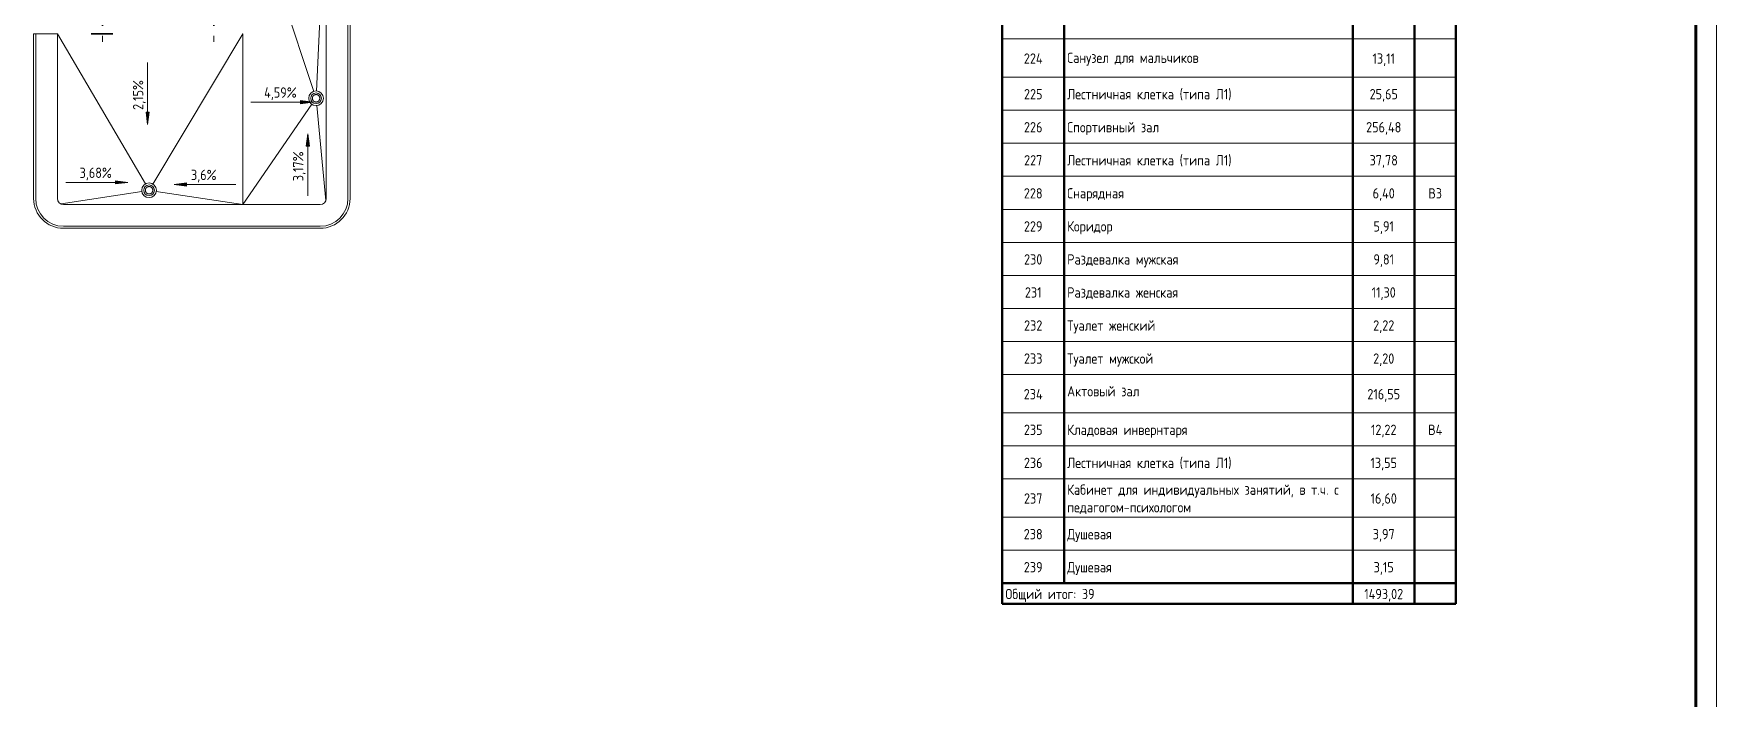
# Model space of a CAD drawing. Header units: millimetres. Extents: x -421858 to 614926, y -468665 to 141641.
# Drawn here: x 156901 to 197758, y 134 to 16261 of the extents above; entities that cross this region are included whole.
import ezdxf

# ---------------------------------------------------------------- set-up
doc = ezdxf.new("R2010")
doc.units = ezdxf.units.MM
doc.linetypes.add('ADSK_Линия сетки', pattern=[25, 20, -2.5, 0, -2.5])
for name, color, linetype, lineweight in [('Графика спецификации', 7, 'Continuous', 20), ('Крыша', 7, 'Continuous', 9), ('Линии', 252, 'Continuous', 9), ('Оборудование', 8, 'Continuous', 18), ('Оси', 252, 'Continuous', 9), ('ОФ_рамка', 8, 'Continuous', 60), ('Перекрытие', 252, 'Continuous', 18), ('Размеры', 7, 'Continuous', 9), ('Стены внутренние', 7, 'Continuous', 18), ('Стены наружные', 7, 'Continuous', 18)]:
    doc.layers.add(name, color=color, linetype=linetype, lineweight=lineweight)
doc.styles.add('GOST Common_2', font='', dxfattribs={"width": 0.9, "height": 250})
doc.styles.add('GOST Common_7', font='', dxfattribs={"width": 0.9, "height": 2.5})
doc.styles.get('GOST Common_2').set_extended_font_data('GOST type B')
doc.styles.get('GOST Common_7').set_extended_font_data('GOST type B')

# ---------------------------------------------------------------- blocks, each defined once
blk = doc.blocks.new('2 этаж')
at = {"layer": 'Размеры', "true_color": 0x636466}
for points in [[(159669, 14058), (159708, 14358), (159629, 14358)], [(163678, 14601), (163378, 14641), (163378, 14562)], [(163556, 13829), (163516, 13529), (163595, 13529)], [(159185, 12653), (158885, 12693), (158885, 12614)], [(160312, 12602), (160612, 12563), (160612, 12642)]]:
    blk.add_hatch(color=251, dxfattribs=at).paths.add_polyline_path(points)
at = {"layer": 'Крыша', "color": 251, "true_color": 0x636466}
for p, q in [((161978, 20053), (163703, 14860)), ((163766, 14869), (164006, 20053)), ((157478, 16261), (157478, 16261)), ((157478, 16261), (159614, 12614)), ((157478, 16258), (157478, 16261)), ((161978, 16261), (159794, 12613)), ((161976, 16261), (161978, 16261)), ((161978, 16261), (161978, 16261)), ((161978, 16261), (161978, 12115)), ((163658, 14548), (161978, 12115)), ((163775, 14517), (163997, 12214)), ((163997, 12214), (163775, 14517)), ((159529, 12434), (157567, 12129)), ((159877, 12434), (161978, 12115))]:
    blk.add_line(p, q, dxfattribs=at)
at = {"layer": 'Линии', "color": 251, "lineweight": 50, "true_color": 0x636466}
for p, q in [((180421, 16934), (180421, 16132)), ((181921, 16934), (181921, 16132)), ((188932, 16934), (188932, 16132)), ((190432, 16934), (190432, 16132)), ((191432, 16934), (191432, 16132)), ((180421, 16132), (180421, 15205)), ((181921, 16132), (181921, 15205)), ((188932, 16132), (188932, 15205)), ((190432, 16132), (190432, 15205)), ((191432, 16132), (191432, 15205)), ((180421, 15205), (180421, 14403)), ((181921, 15205), (181921, 14403)), ((188932, 15205), (188932, 14403)), ((190432, 15205), (190432, 14403)), ((191432, 15205), (191432, 14403)), ((180421, 14403), (180421, 13601)), ((181921, 14403), (181921, 13601)), ((188932, 14403), (188932, 13601)), ((190432, 14403), (190432, 13601)), ((191432, 14403), (191432, 13601)), ((180421, 13601), (180421, 12800)), ((181921, 13601), (181921, 12800)), ((188932, 13601), (188932, 12800)), ((190432, 13601), (190432, 12800)), ((191432, 13601), (191432, 12800)), ((180421, 12800), (180421, 11998)), ((181921, 12800), (181921, 11998)), ((188932, 12800), (188932, 11998)), ((190432, 12800), (190432, 11998)), ((191432, 12800), (191432, 11998)), ((180421, 11998), (180421, 11196)), ((181921, 11998), (181921, 11196)), ((188932, 11998), (188932, 11196)), ((190432, 11998), (190432, 11196)), ((191432, 11998), (191432, 11196)), ((180421, 11196), (180421, 10394)), ((181921, 11196), (181921, 10394)), ((188932, 11196), (188932, 10394)), ((190432, 11196), (190432, 10394)), ((191432, 11196), (191432, 10394)), ((180421, 10394), (180421, 9592)), ((181921, 10394), (181921, 9592)), ((188932, 10394), (188932, 9592)), ((190432, 10394), (190432, 9592)), ((191432, 10394), (191432, 9592)), ((180421, 9592), (180421, 8790)), ((181921, 9592), (181921, 8790)), ((188932, 9592), (188932, 8790)), ((190432, 9592), (190432, 8790)), ((191432, 9592), (191432, 8790)), ((180421, 8790), (180421, 7989)), ((181921, 8790), (181921, 7989)), ((188932, 8790), (188932, 7989)), ((190432, 8790), (190432, 7989)), ((191432, 8790), (191432, 7989)), ((180421, 7989), (180421, 7061)), ((181921, 7989), (181921, 7061)), ((188932, 7989), (188932, 7061)), ((190432, 7989), (190432, 7061)), ((191432, 7989), (191432, 7061)), ((180421, 7061), (180421, 6259)), ((181921, 7061), (181921, 6259)), ((188932, 7061), (188932, 6259)), ((190432, 7061), (190432, 6259)), ((191432, 7061), (191432, 6259)), ((180421, 6259), (180421, 5458)), ((181921, 6259), (181921, 5458)), ((188932, 6259), (188932, 5458)), ((190432, 6259), (190432, 5458)), ((191432, 6259), (191432, 5458)), ((180421, 5458), (180421, 4530)), ((181921, 5458), (181921, 4530)), ((188932, 5458), (188932, 4530)), ((190432, 5458), (190432, 4530)), ((191432, 5458), (191432, 4530)), ((180421, 4530), (180421, 3728)), ((181921, 4530), (181921, 3728)), ((188932, 4530), (188932, 3728)), ((190432, 4530), (190432, 3728)), ((191432, 4530), (191432, 3728)), ((180421, 3728), (180421, 2927)), ((181921, 3728), (181921, 2927)), ((188932, 3728), (188932, 2927)), ((190432, 3728), (190432, 2927)), ((191432, 3728), (191432, 2927)), ((181921, 2927), (180421, 2927)), ((180421, 2927), (180421, 2425)), ((188932, 2927), (181921, 2927)), ((190432, 2927), (188932, 2927)), ((188932, 2927), (188932, 2425)), ((191432, 2927), (190432, 2927)), ((190432, 2927), (190432, 2425)), ((191432, 2927), (191432, 2425)), ((191433, 2927), (191433, 2425)), ((181921, 2425), (180421, 2425)), ((188932, 2425), (181921, 2425)), ((190432, 2425), (188932, 2425)), ((191432, 2425), (190432, 2425)), ((191433, 2425), (191432, 2425))]:
    blk.add_line(p, q, dxfattribs=at)
at = {"layer": 'Линии', "color": 251, "lineweight": 20, "true_color": 0x636466}
for p, q in [((181921, 16132), (180421, 16132)), ((188932, 16132), (181921, 16132)), ((190432, 16132), (188932, 16132)), ((191432, 16132), (190432, 16132)), ((181921, 15205), (180421, 15205)), ((188932, 15205), (181921, 15205)), ((190432, 15205), (188932, 15205)), ((191432, 15205), (190432, 15205)), ((181921, 14403), (180421, 14403)), ((188932, 14403), (181921, 14403)), ((190432, 14403), (188932, 14403)), ((191432, 14403), (190432, 14403)), ((181921, 13601), (180421, 13601)), ((188932, 13601), (181921, 13601)), ((190432, 13601), (188932, 13601)), ((191432, 13601), (190432, 13601)), ((181921, 12800), (180421, 12800)), ((188932, 12800), (181921, 12800)), ((190432, 12800), (188932, 12800)), ((191432, 12800), (190432, 12800)), ((181921, 11998), (180421, 11998)), ((188932, 11998), (181921, 11998)), ((190432, 11998), (188932, 11998)), ((191432, 11998), (190432, 11998)), ((181921, 11196), (180421, 11196)), ((188932, 11196), (181921, 11196)), ((190432, 11196), (188932, 11196)), ((191432, 11196), (190432, 11196)), ((181921, 10394), (180421, 10394)), ((188932, 10394), (181921, 10394)), ((190432, 10394), (188932, 10394)), ((191432, 10394), (190432, 10394)), ((181921, 9592), (180421, 9592)), ((188932, 9592), (181921, 9592)), ((190432, 9592), (188932, 9592)), ((191432, 9592), (190432, 9592)), ((181921, 8790), (180421, 8790)), ((188932, 8790), (181921, 8790)), ((190432, 8790), (188932, 8790)), ((191432, 8790), (190432, 8790)), ((181921, 7989), (180421, 7989)), ((188932, 7989), (181921, 7989)), ((190432, 7989), (188932, 7989)), ((191432, 7989), (190432, 7989)), ((181921, 7061), (180421, 7061)), ((188932, 7061), (181921, 7061)), ((190432, 7061), (188932, 7061)), ((191432, 7061), (190432, 7061)), ((181921, 6259), (180421, 6259)), ((188932, 6259), (181921, 6259)), ((190432, 6259), (188932, 6259)), ((191432, 6259), (190432, 6259)), ((181921, 5458), (180421, 5458)), ((188932, 5458), (181921, 5458)), ((190432, 5458), (188932, 5458)), ((191432, 5458), (190432, 5458)), ((181921, 4530), (180421, 4530)), ((188932, 4530), (181921, 4530)), ((190432, 4530), (188932, 4530)), ((191432, 4530), (190432, 4530)), ((181921, 3728), (180421, 3728)), ((188932, 3728), (181921, 3728)), ((190432, 3728), (188932, 3728)), ((191432, 3728), (190432, 3728))]:
    blk.add_line(p, q, dxfattribs=at)
at = {"layer": 'Оборудование', "color": 251, "true_color": 0x636466, "flags": 128}
for points in [[(163848, 14693), (163848, 14696), (163848, 14700), (163848, 14704), (163847, 14707), (163846, 14711), (163846, 14714), (163845, 14718), (163844, 14721), (163842, 14724), (163841, 14728), (163840, 14731), (163838, 14734), (163836, 14737), (163835, 14740), (163833, 14743), (163830, 14746), (163828, 14749), (163826, 14752), (163824, 14755), (163821, 14757), (163818, 14760), (163816, 14762), (163813, 14764), (163810, 14766), (163807, 14768), (163804, 14770), (163801, 14772), (163798, 14774), (163794, 14775), (163791, 14777), (163788, 14778), (163784, 14779), (163781, 14780), (163777, 14781), (163774, 14781), (163770, 14782), (163767, 14782), (163763, 14783), (163759, 14783), (163756, 14783), (163752, 14782), (163749, 14782), (163745, 14782), (163741, 14781), (163738, 14780), (163734, 14779), (163731, 14778), (163728, 14777), (163724, 14776), (163721, 14774), (163718, 14773), (163715, 14771), (163711, 14769), (163708, 14767), (163705, 14765), (163703, 14763), (163700, 14761), (163697, 14759), (163695, 14756), (163692, 14753), (163690, 14751), (163687, 14748), (163685, 14745), (163683, 14742), (163681, 14739), (163680, 14736), (163678, 14733), (163676, 14730), (163675, 14726), (163674, 14723), (163673, 14719), (163672, 14716), (163671, 14712), (163670, 14709), (163669, 14705), (163669, 14702), (163669, 14698), (163669, 14695), (163668, 14693)], [(163668, 14693), (163669, 14689), (163669, 14686), (163669, 14682), (163670, 14678), (163670, 14675), (163671, 14671), (163672, 14668), (163673, 14664), (163674, 14661), (163676, 14658), (163677, 14654), (163679, 14651), (163680, 14648), (163682, 14645), (163684, 14642), (163686, 14639), (163688, 14636), (163691, 14633), (163693, 14631), (163696, 14628), (163698, 14626), (163701, 14623), (163704, 14621), (163707, 14619), (163710, 14617), (163713, 14615), (163716, 14613), (163719, 14612), (163722, 14610), (163726, 14609), (163729, 14608), (163733, 14607), (163736, 14606), (163740, 14605), (163743, 14604), (163747, 14604), (163750, 14603), (163754, 14603), (163757, 14603), (163761, 14603), (163765, 14603), (163768, 14603), (163772, 14604), (163775, 14604), (163779, 14605), (163782, 14606), (163786, 14607), (163789, 14608), (163792, 14610), (163796, 14611), (163799, 14613), (163802, 14614), (163805, 14616), (163808, 14618), (163811, 14620), (163814, 14622), (163817, 14625), (163820, 14627), (163822, 14629), (163825, 14632), (163827, 14635), (163829, 14638), (163831, 14640), (163833, 14643), (163835, 14646), (163837, 14650), (163839, 14653), (163840, 14656), (163842, 14659), (163843, 14663), (163844, 14666), (163845, 14670), (163846, 14673), (163847, 14677), (163847, 14680), (163848, 14684), (163848, 14687), (163848, 14691), (163848, 14693)], [(159793, 12461), (159793, 12464), (159793, 12468), (159793, 12472), (159792, 12475), (159791, 12479), (159791, 12482), (159790, 12486), (159789, 12489), (159788, 12492), (159786, 12496), (159785, 12499), (159783, 12502), (159781, 12505), (159780, 12508), (159778, 12511), (159776, 12514), (159773, 12517), (159771, 12520), (159769, 12523), (159766, 12525), (159763, 12528), (159761, 12530), (159758, 12532), (159755, 12534), (159752, 12536), (159749, 12538), (159746, 12540), (159743, 12542), (159739, 12543), (159736, 12545), (159733, 12546), (159729, 12547), (159726, 12548), (159722, 12549), (159719, 12549), (159715, 12550), (159712, 12550), (159708, 12551), (159704, 12551), (159701, 12551), (159697, 12550), (159694, 12550), (159690, 12550), (159687, 12549), (159683, 12548), (159680, 12547), (159676, 12546), (159673, 12545), (159669, 12544), (159666, 12542), (159663, 12541), (159660, 12539), (159657, 12537), (159653, 12535), (159651, 12533), (159648, 12531), (159645, 12529), (159642, 12527), (159640, 12524), (159637, 12521), (159635, 12519), (159633, 12516), (159630, 12513), (159628, 12510), (159626, 12507), (159625, 12504), (159623, 12501), (159621, 12498), (159620, 12494), (159619, 12491), (159618, 12487), (159617, 12484), (159616, 12480), (159615, 12477), (159614, 12473), (159614, 12470), (159614, 12466), (159614, 12463), (159614, 12461)], [(159614, 12461), (159614, 12457), (159614, 12454), (159614, 12450), (159615, 12446), (159615, 12443), (159616, 12439), (159617, 12436), (159618, 12432), (159619, 12429), (159621, 12426), (159622, 12422), (159624, 12419), (159625, 12416), (159627, 12413), (159629, 12410), (159631, 12407), (159634, 12404), (159636, 12401), (159638, 12399), (159641, 12396), (159643, 12394), (159646, 12391), (159649, 12389), (159652, 12387), (159655, 12385), (159658, 12383), (159661, 12381), (159664, 12380), (159668, 12378), (159671, 12377), (159674, 12376), (159678, 12375), (159681, 12374), (159685, 12373), (159688, 12372), (159692, 12372), (159695, 12371), (159699, 12371), (159702, 12371), (159706, 12371), (159710, 12371), (159713, 12371), (159717, 12372), (159720, 12372), (159724, 12373), (159727, 12374), (159731, 12375), (159734, 12376), (159738, 12378), (159741, 12379), (159744, 12381), (159747, 12382), (159750, 12384), (159753, 12386), (159756, 12388), (159759, 12390), (159762, 12393), (159765, 12395), (159767, 12397), (159770, 12400), (159772, 12403), (159774, 12406), (159776, 12408), (159779, 12411), (159780, 12414), (159782, 12418), (159784, 12421), (159785, 12424), (159787, 12427), (159788, 12431), (159789, 12434), (159790, 12438), (159791, 12441), (159792, 12445), (159792, 12448), (159793, 12452), (159793, 12455), (159793, 12459), (159793, 12461)]]:
    blk.add_lwpolyline(points, dxfattribs=at)
at = {"layer": 'Оборудование', "color": 251, "true_color": 0x636466}
for centre, radius, start, end in [((163758, 14693), 178, 0, 180), ((163758, 14693), 130, 0, 180), ((163758, 14693), 178, 180, 0), ((163758, 14693), 130, 180, 0), ((159703, 12461), 178, 0, 180), ((159703, 12461), 178, 180, 0), ((159703, 12461), 130, 0, 180), ((159703, 12461), 130, 180, 0)]:
    blk.add_arc(centre, radius, start, end, dxfattribs=at)
at = {"layer": 'Оси', "color": 251, "linetype": 'ADSK_Линия сетки', "ltscale": 100, "true_color": 0x636466}
for p, q in [((158576, 33713), (158576, 16059)), ((161276, 33713), (161276, 16059))]:
    blk.add_line(p, q, dxfattribs=at)
at = {"layer": 'Перекрытие', "color": 251, "ltscale": 100, "true_color": 0x636466}
blk.add_line((157276, 16258), (157276, 16261), dxfattribs=at)
at = {"layer": 'Размеры', "color": 251, "lineweight": 20, "true_color": 0x636466}
for p, q in [((159669, 15558), (159669, 14058)), ((162178, 14601), (163678, 14601)), ((163556, 12329), (163556, 13829)), ((157685, 12653), (159185, 12653)), ((161812, 12602), (160312, 12602))]:
    blk.add_line(p, q, dxfattribs=at)
at = {"layer": 'Размеры', "color": 251, "true_color": 0x636466}
for p, q in [((159708, 14358), (159629, 14358)), ((159629, 14358), (159669, 14058)), ((159669, 14058), (159708, 14358)), ((163678, 14601), (163378, 14641)), ((163378, 14641), (163378, 14562)), ((163378, 14562), (163678, 14601)), ((163556, 13829), (163516, 13529)), ((163516, 13529), (163595, 13529)), ((163595, 13529), (163556, 13829)), ((159185, 12653), (158885, 12693)), ((158885, 12693), (158885, 12614)), ((158885, 12614), (159185, 12653)), ((160612, 12642), (160312, 12602)), ((160312, 12602), (160612, 12563)), ((160612, 12563), (160612, 12642))]:
    blk.add_line(p, q, dxfattribs=at)
at = {"layer": 'Стены внутренние', "color": 251, "true_color": 0x636466}
for p, q in [((164006, 12263), (164006, 27065)), ((164533, 12263), (164533, 27065)), ((164583, 27065), (164583, 12263)), ((156901, 12263), (156901, 16258)), ((156901, 16258), (157478, 16258)), ((156951, 16258), (156951, 12263)), ((157478, 16258), (157478, 12263)), ((157626, 12115), (163858, 12115)), ((157626, 11588), (163858, 11588)), ((163858, 11538), (157626, 11538))]:
    blk.add_line(p, q, dxfattribs=at)
for centre, radius, start, end in [((157626, 12263), 725, 180, 270), ((157626, 12263), 675, 180, 270), ((157626, 12263), 148, 180, 270), ((163858, 12263), 148, 270, 0), ((163858, 12263), 675, 270, 0), ((163858, 12263), 725, 270, 0)]:
    blk.add_arc(centre, radius, start, end, dxfattribs=at)
at = {"layer": 'Стены наружные', "color": 251, "lineweight": 30, "true_color": 0x636466}
for p, q in [((158826, 16260), (158301, 16260)), ((158301, 16260), (158301, 16255)), ((158301, 16255), (158826, 16255)), ((158826, 16260), (158826, 16255))]:
    blk.add_line(p, q, dxfattribs=at)
at = {"layer": 'Графика спецификации', "color": 251, "true_color": 0x636466, "char_height": 250, "line_spacing_factor": 1.022761, "style": 'GOST Common_7'}
for s, insert, width, attachment_point in [('224', (181171, 15782), 588.33, 2), ('Санузел для мальчиков', (181996, 15801), 7171.59, 1), ('13,11', (189682, 15782), 687.89, 2), ('225', (181171, 14918), 561.18, 2), ('Лестничная клетка (типа Л1)', (181996, 14918), 4836.37, 1), ('25,65', (189682, 14918), 841.76, 2), ('226', (181171, 14116), 561.18, 2), ('Спортивный зал', (181996, 14116), 5180.32, 1), ('256,48', (189682, 14116), 1055.98, 2), ('227', (181171, 13314), 561.18, 2), ('Лестничная клетка (типа Л1)', (181996, 13314), 4836.37, 1), ('37,78', (189682, 13314), 841.76, 2), ('228', (181171, 12512), 561.18, 2), ('Снарядная', (181996, 12512), 1737.84, 1), ('6,40', (189682, 12512), 681.86, 2), ('В3', (190932, 12512), 401.27, 2), ('229', (181171, 11710), 561.18, 2), ('Коридор', (181996, 11710), 1336.56, 1), ('5,91', (189682, 11710), 603.41, 2), ('230', (181171, 10909), 561.18, 2), ('Раздевалка мужская', (181996, 10909), 3454.55, 1), ('9,81', (189682, 10909), 603.41, 2), ('231', (181171, 10107), 509.89, 2), ('Раздевалка женская', (181996, 10107), 3427.4, 1), ('11,30', (189682, 10107), 739.18, 2), ('232', (181171, 9305), 561.18, 2), ('Туалет женский', (181996, 9305), 2664.08, 1), ('2,22', (189682, 9305), 654.71, 2), ('233', (181171, 8503), 561.18, 2), ('Туалет мужской', (181996, 8503), 2691.23, 1), ('2,20', (189682, 8503), 654.71, 2), ('234', (181171, 7639), 588.33, 2), ('Актовый зал', (181996, 7710), 6601.36, 1), ('216,55', (189682, 7639), 977.53, 2), ('235', (181171, 6774), 561.18, 2), ('Кладовая инвернтаря', (181996, 6774), 3623.51, 1), ('12,22', (189682, 6774), 790.47, 2), ('В4', (190932, 6774), 428.42, 2), ('236', (181171, 5972), 561.18, 2), ('Лестничная клетка (типа Л1)', (181996, 5972), 4836.37, 1), ('13,55', (189682, 5972), 790.47, 2), ('Кабинет для индивидуальных занятий, в т.ч. с\\Pпедагогом-психологом', (181996, 5321), 7627.17, 1), ('237', (181171, 5108), 561.18, 2), ('16,60', (189682, 5108), 790.47, 2), ('238', (181171, 4243), 561.18, 2), ('Душевая', (181996, 4243), 1445.18, 1), ('3,97', (189682, 4243), 654.71, 2), ('239', (181171, 3441), 561.18, 2), ('Душевая', (181996, 3441), 1445.18, 1), ('3,15', (189682, 3441), 603.41, 2), ('Общий итог: 39', (180496, 2790), 2489.09, 1), ('1493,02', (189682, 2790), 1191.74, 2)]:
    blk.add_mtext(s, dxfattribs=dict(at, insert=insert, width=width, attachment_point=attachment_point))
at = {"layer": 'Размеры', "color": 251, "true_color": 0x636466, "style": 'GOST Common_2', "width": 0.9}
for s, rotation, p in [('2,15%%%', 90, (159562, 14411)), ('4,59%%%', 360, (162498, 14708)), ('3,17%%%', 90, (163449, 12682)), ('3,6%%%', 360, (160721, 12709))]:
    blk.add_text(s, height=250, rotation=rotation, dxfattribs=at).set_placement(p)
blk.add_text('3,68%%%', height=250, dxfattribs=at).set_placement((158017, 12760))
blk = doc.blocks.new('А0')
at = {"layer": 'ОФ_рамка', "color": 0, "linetype": 'Continuous', "lineweight": 5, "ltscale": 100}
blk.add_lwpolyline([(341068, -393717), (341068, -309617)], dxfattribs=at)
at = {"layer": 'ОФ_рамка', "color": 0, "linetype": 'Continuous', "ltscale": 100}
blk.add_lwpolyline([(340568, -393217), (340568, -310117)], dxfattribs=at)

msp = doc.modelspace()

# ---------------------------------------------------------------- block references
msp.add_blockref('2 этаж', (0, 0))
at = {"layer": 'ОФ_рамка', "color": 0, "lineweight": -2}
msp.add_blockref('А0', (-143310, 351801), dxfattribs=at)

doc.saveas('drawing.dxf')
